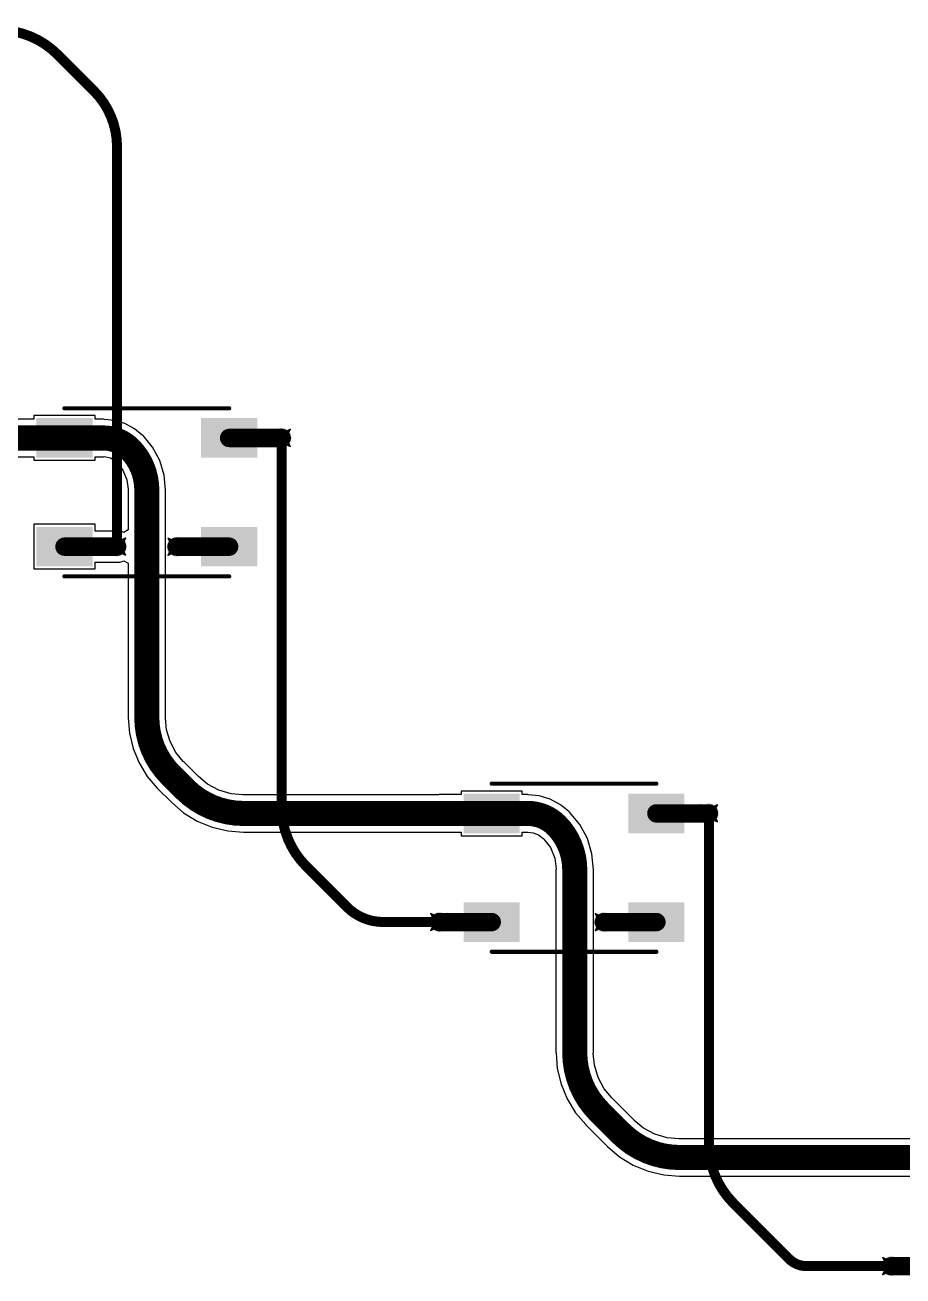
# Model space of a CAD drawing. Header units: inches. Extents: x -11 to 1110, y -7 to 455.
# Drawn here: x 624.76 to 651.42, y 94.42 to 132.4 of the extents above; entities that cross this region are included whole.
import ezdxf

# ---------------------------------------------------------------- set-up
doc = ezdxf.new("R2010")
doc.units = ezdxf.units.IN
for name, color, linetype in [('Bottom Layer', 5, 'Continuous'), ('Drill Drawing', 1, 'Continuous'), ('Top Layer', 1, 'Continuous'), ('Top Overlay', 2, 'Continuous'), ('Top Paste', 8, 'Continuous'), ('Top Solder', 216, 'Continuous'), ('Via Holes', 16, 'Continuous')]:
    doc.layers.add(name, color=color, linetype=linetype)

# ---------------------------------------------------------------- blocks, each defined once
blk = doc.blocks.new('WS2812B_B_W_51')
at = {"layer": 'Top Layer'}
for points in [[(-3.25, 2.15), (-1.75, 2.15), (-1.75, 1.15), (-3.25, 1.15)], [(3.25, 1.15), (1.75, 1.15), (1.75, 2.15), (3.25, 2.15)], [(-3.25, -1.15), (-1.75, -1.15), (-1.75, -2.15), (-3.25, -2.15)], [(1.75, -1.15), (3.25, -1.15), (3.25, -2.15), (1.75, -2.15)]]:
    blk.add_hatch(color=1, dxfattribs=at).paths.add_polyline_path(points)
at = {"layer": 'Top Paste'}
for points in [[(-3.25, 2.15), (-1.75, 2.15), (-1.75, 1.15), (-3.25, 1.15)], [(3.25, 1.15), (1.75, 1.15), (1.75, 2.15), (3.25, 2.15)], [(-3.25, -1.15), (-1.75, -1.15), (-1.75, -2.15), (-3.25, -2.15)], [(1.75, -1.15), (3.25, -1.15), (3.25, -2.15), (1.75, -2.15)]]:
    blk.add_hatch(color=8, dxfattribs=at).paths.add_polyline_path(points)
at = {"layer": 'Top Solder'}
for points in [[(-3.352, 2.252), (-1.648, 2.252), (-1.648, 1.048), (-3.352, 1.048)], [(3.352, 1.048), (1.648, 1.048), (1.648, 2.252), (3.352, 2.252)], [(-3.352, -1.048), (-1.648, -1.048), (-1.648, -2.252), (-3.352, -2.252)], [(1.648, -1.048), (3.352, -1.048), (3.352, -2.252), (1.648, -2.252)]]:
    blk.add_hatch(color=216, dxfattribs=at).paths.add_polyline_path(points)
at = {"layer": 'Top Overlay'}
for points in [[(-2.5, 2.551, 0.127, 0.127, 0), (2.5, 2.551, 0.127, 0.127, 0)], [(-3.556, 1.803, 0.254, 0.254, 0), (-3.429, 1.676, 0.254, 0.254, 0)], [(-3.556, 1.549, 0.254, 0.254, 0), (-3.556, 1.803, 0.254, 0.254, 0)], [(-3.556, 1.549, 0.254, 0.254, 0), (-3.429, 1.676, 0.254, 0.254, 0)], [(-2.5, -2.551, 0.127, 0.127, 0), (2.5, -2.551, 0.127, 0.127, 0)]]:
    blk.add_lwpolyline(points, format="xyseb", dxfattribs=at)
for points in [[(-2.532, 2.551, 0.0635, 0.0635, 1), (-2.468, 2.551, 0.0635, 0.0635, 1)], [(2.468, 2.551, 0.0635, 0.0635, 1), (2.532, 2.551, 0.0635, 0.0635, 1)], [(-3.619, 1.803, 0.127, 0.127, 1), (-3.493, 1.803, 0.127, 0.127, 1)], [(-3.619, 1.803, 0.127, 0.127, 1), (-3.493, 1.803, 0.127, 0.127, 1)], [(-3.619, 1.549, 0.127, 0.127, 1), (-3.493, 1.549, 0.127, 0.127, 1)], [(-3.619, 1.549, 0.127, 0.127, 1), (-3.493, 1.549, 0.127, 0.127, 1)], [(-3.493, 1.676, 0.127, 0.127, 1), (-3.365, 1.676, 0.127, 0.127, 1)], [(-3.493, 1.676, 0.127, 0.127, 1), (-3.365, 1.676, 0.127, 0.127, 1)], [(-2.532, -2.551, 0.0635, 0.0635, 1), (-2.468, -2.551, 0.0635, 0.0635, 1)], [(2.468, -2.551, 0.0635, 0.0635, 1), (2.532, -2.551, 0.0635, 0.0635, 1)]]:
    blk.add_lwpolyline(points, format="xyseb", close=True, dxfattribs=at)
blk = doc.blocks.new('WS2812B_B_W_60')
at = {"layer": 'Top Layer'}
for points in [[(-3.25, 2.15), (-1.75, 2.15), (-1.75, 1.15), (-3.25, 1.15)], [(3.25, 1.15), (1.75, 1.15), (1.75, 2.15), (3.25, 2.15)], [(-3.25, -1.15), (-1.75, -1.15), (-1.75, -2.15), (-3.25, -2.15)], [(1.75, -1.15), (3.25, -1.15), (3.25, -2.15), (1.75, -2.15)]]:
    blk.add_hatch(color=1, dxfattribs=at).paths.add_polyline_path(points)
at = {"layer": 'Top Paste'}
for points in [[(-3.25, 2.15), (-1.75, 2.15), (-1.75, 1.15), (-3.25, 1.15)], [(3.25, 1.15), (1.75, 1.15), (1.75, 2.15), (3.25, 2.15)], [(-3.25, -1.15), (-1.75, -1.15), (-1.75, -2.15), (-3.25, -2.15)], [(1.75, -1.15), (3.25, -1.15), (3.25, -2.15), (1.75, -2.15)]]:
    blk.add_hatch(color=8, dxfattribs=at).paths.add_polyline_path(points)
at = {"layer": 'Top Solder'}
for points in [[(-3.352, 2.252), (-1.648, 2.252), (-1.648, 1.048), (-3.352, 1.048)], [(3.352, 1.048), (1.648, 1.048), (1.648, 2.252), (3.352, 2.252)], [(-3.352, -1.048), (-1.648, -1.048), (-1.648, -2.252), (-3.352, -2.252)], [(1.648, -1.048), (3.352, -1.048), (3.352, -2.252), (1.648, -2.252)]]:
    blk.add_hatch(color=216, dxfattribs=at).paths.add_polyline_path(points)
at = {"layer": 'Top Overlay'}
for points in [[(-2.5, 2.551, 0.127, 0.127, 0), (2.5, 2.551, 0.127, 0.127, 0)], [(-3.556, 1.803, 0.254, 0.254, 0), (-3.429, 1.676, 0.254, 0.254, 0)], [(-3.556, 1.549, 0.254, 0.254, 0), (-3.556, 1.803, 0.254, 0.254, 0)], [(-3.556, 1.549, 0.254, 0.254, 0), (-3.429, 1.676, 0.254, 0.254, 0)], [(-2.5, -2.551, 0.127, 0.127, 0), (2.5, -2.551, 0.127, 0.127, 0)]]:
    blk.add_lwpolyline(points, format="xyseb", dxfattribs=at)
for points in [[(-2.532, 2.551, 0.0635, 0.0635, 1), (-2.468, 2.551, 0.0635, 0.0635, 1)], [(2.468, 2.551, 0.0635, 0.0635, 1), (2.532, 2.551, 0.0635, 0.0635, 1)], [(-3.619, 1.803, 0.127, 0.127, 1), (-3.493, 1.803, 0.127, 0.127, 1)], [(-3.619, 1.803, 0.127, 0.127, 1), (-3.493, 1.803, 0.127, 0.127, 1)], [(-3.619, 1.549, 0.127, 0.127, 1), (-3.493, 1.549, 0.127, 0.127, 1)], [(-3.619, 1.549, 0.127, 0.127, 1), (-3.493, 1.549, 0.127, 0.127, 1)], [(-3.493, 1.676, 0.127, 0.127, 1), (-3.365, 1.676, 0.127, 0.127, 1)], [(-3.493, 1.676, 0.127, 0.127, 1), (-3.365, 1.676, 0.127, 0.127, 1)], [(-2.532, -2.551, 0.0635, 0.0635, 1), (-2.468, -2.551, 0.0635, 0.0635, 1)], [(2.468, -2.551, 0.0635, 0.0635, 1), (2.532, -2.551, 0.0635, 0.0635, 1)]]:
    blk.add_lwpolyline(points, format="xyseb", close=True, dxfattribs=at)

msp = doc.modelspace()

# ---------------------------------------------------------------- hatches: boundary and pattern name
at = {"layer": 'Bottom Layer'}
h = msp.add_hatch(color=5, dxfattribs=at)
edge = h.paths.add_edge_path()
edge.add_arc((632.553, 119.865), 0.3, 0, 360)
h = msp.add_hatch(color=5, dxfattribs=at)
edge = h.paths.add_edge_path()
edge.add_arc((627.553, 116.565), 0.3, 0, 360)
h = msp.add_hatch(color=5, dxfattribs=at)
edge = h.paths.add_edge_path()
edge.add_arc((629.362, 116.558), 0.3, 0, 360)
h = msp.add_hatch(color=5, dxfattribs=at)
edge = h.paths.add_edge_path()
edge.add_arc((645.527, 108.467), 0.3, 0, 360)
h = msp.add_hatch(color=5, dxfattribs=at)
edge = h.paths.add_edge_path()
edge.add_arc((637.336, 105.167), 0.3, 0, 360)
h = msp.add_hatch(color=5, dxfattribs=at)
edge = h.paths.add_edge_path()
edge.add_arc((642.336, 105.161), 0.3, 0, 360)
h = msp.add_hatch(color=5, dxfattribs=at)
edge = h.paths.add_edge_path()
edge.add_arc((651.063, 94.72), 0.3, 0, 360)
at = {"layer": 'Top Layer'}
h = msp.add_hatch(color=1, dxfattribs=at)
edge = h.paths.add_edge_path()
edge.add_arc((632.553, 119.865), 0.3, 0, 360)
h = msp.add_hatch(color=1, dxfattribs=at)
edge = h.paths.add_edge_path()
edge.add_arc((627.553, 116.565), 0.3, 0, 360)
h = msp.add_hatch(color=1, dxfattribs=at)
edge = h.paths.add_edge_path()
edge.add_arc((629.362, 116.558), 0.3, 0, 360)
h = msp.add_hatch(color=1, dxfattribs=at)
edge = h.paths.add_edge_path()
edge.add_arc((645.527, 108.467), 0.3, 0, 360)
h = msp.add_hatch(color=1, dxfattribs=at)
edge = h.paths.add_edge_path()
edge.add_arc((637.336, 105.167), 0.3, 0, 360)
h = msp.add_hatch(color=1, dxfattribs=at)
edge = h.paths.add_edge_path()
edge.add_arc((642.336, 105.161), 0.3, 0, 360)
h = msp.add_hatch(color=1, dxfattribs=at)
edge = h.paths.add_edge_path()
edge.add_arc((651.063, 94.72), 0.3, 0, 360)
at = {"layer": 'Via Holes'}
h = msp.add_hatch(color=7, dxfattribs=at)
edge = h.paths.add_edge_path()
edge.add_arc((632.553, 119.865), 0.15, 0, 360)
h = msp.add_hatch(color=7, dxfattribs=at)
edge = h.paths.add_edge_path()
edge.add_arc((627.553, 116.565), 0.15, 0, 360)
h = msp.add_hatch(color=7, dxfattribs=at)
edge = h.paths.add_edge_path()
edge.add_arc((629.362, 116.558), 0.15, 0, 360)
h = msp.add_hatch(color=7, dxfattribs=at)
edge = h.paths.add_edge_path()
edge.add_arc((645.527, 108.467), 0.15, 0, 360)
h = msp.add_hatch(color=7, dxfattribs=at)
edge = h.paths.add_edge_path()
edge.add_arc((637.336, 105.167), 0.15, 0, 360)
h = msp.add_hatch(color=7, dxfattribs=at)
edge = h.paths.add_edge_path()
edge.add_arc((642.336, 105.161), 0.15, 0, 360)
h = msp.add_hatch(color=7, dxfattribs=at)
edge = h.paths.add_edge_path()
edge.add_arc((651.063, 94.72), 0.15, 0, 360)

# ---------------------------------------------------------------- linework, layer by layer
at = {"layer": 'Bottom Layer'}
for points in [[(623.951, 132.247, 0.305, 0.305, -0.198912), (625.747, 131.503, 0.305, 0.305, 0)], [(625.747, 131.503, 0.305, 0.305, 0), (626.849, 130.401, 0.305, 0.305, 0)], [(626.849, 130.401, 0.305, 0.305, -0.198912), (627.553, 128.702, 0.305, 0.305, 0)], [(627.553, 116.565, 0.305, 0.305, 0), (627.553, 128.702, 0.305, 0.305, 0)], [(632.553, 108.655, 0.305, 0.305, 0), (632.553, 119.865, 0.305, 0.305, 0)], [(633.297, 106.859, 0.305, 0.305, -0.198912), (632.553, 108.655, 0.305, 0.305, 0)], [(645.527, 98.424, 0.305, 0.305, 0), (645.527, 108.467, 0.305, 0.305, 0)], [(633.297, 106.859, 0.305, 0.305, 0), (634.533, 105.623, 0.305, 0.305, 0)], [(635.633, 105.167, 0.305, 0.305, -0.198912), (634.533, 105.623, 0.305, 0.305, 0)], [(635.633, 105.167, 0.305, 0.305, 0), (637.336, 105.167, 0.305, 0.305, 0)], [(646.271, 96.628, 0.305, 0.305, -0.198912), (645.527, 98.424, 0.305, 0.305, 0)], [(646.271, 96.628, 0.305, 0.305, 0), (647.962, 94.937, 0.305, 0.305, 0)], [(648.487, 94.72, 0.305, 0.305, -0.198912), (647.962, 94.937, 0.305, 0.305, 0)], [(648.487, 94.72, 0.305, 0.305, 0), (651.063, 94.72, 0.305, 0.305, 0)]]:
    msp.add_lwpolyline(points, format="xyseb", dxfattribs=at)
for points in [[(625.671, 131.503, 0.152, 0.152, 1), (625.823, 131.503, 0.152, 0.152, 1)], [(625.671, 131.503, 0.152, 0.152, 1), (625.823, 131.503, 0.152, 0.152, 1)], [(626.773, 130.401, 0.152, 0.152, 1), (626.926, 130.401, 0.152, 0.152, 1)], [(626.773, 130.401, 0.152, 0.152, 1), (626.926, 130.401, 0.152, 0.152, 1)], [(627.477, 128.702, 0.152, 0.152, 1), (627.629, 128.702, 0.152, 0.152, 1)], [(627.477, 128.702, 0.152, 0.152, 1), (627.629, 128.702, 0.152, 0.152, 1)], [(632.477, 119.865, 0.152, 0.152, 1), (632.629, 119.865, 0.152, 0.152, 1)], [(627.477, 116.565, 0.152, 0.152, 1), (627.629, 116.565, 0.152, 0.152, 1)], [(632.477, 108.655, 0.152, 0.152, 1), (632.629, 108.655, 0.152, 0.152, 1)], [(632.477, 108.655, 0.152, 0.152, 1), (632.629, 108.655, 0.152, 0.152, 1)], [(645.451, 108.467, 0.152, 0.152, 1), (645.603, 108.467, 0.152, 0.152, 1)], [(633.221, 106.859, 0.152, 0.152, 1), (633.373, 106.859, 0.152, 0.152, 1)], [(633.221, 106.859, 0.152, 0.152, 1), (633.373, 106.859, 0.152, 0.152, 1)], [(634.456, 105.623, 0.152, 0.152, 1), (634.609, 105.623, 0.152, 0.152, 1)], [(634.456, 105.623, 0.152, 0.152, 1), (634.609, 105.623, 0.152, 0.152, 1)], [(635.557, 105.167, 0.152, 0.152, 1), (635.71, 105.167, 0.152, 0.152, 1)], [(635.557, 105.167, 0.152, 0.152, 1), (635.71, 105.167, 0.152, 0.152, 1)], [(637.259, 105.167, 0.152, 0.152, 1), (637.412, 105.167, 0.152, 0.152, 1)], [(645.451, 98.424, 0.152, 0.152, 1), (645.603, 98.424, 0.152, 0.152, 1)], [(645.451, 98.424, 0.152, 0.152, 1), (645.603, 98.424, 0.152, 0.152, 1)], [(646.195, 96.628, 0.152, 0.152, 1), (646.347, 96.628, 0.152, 0.152, 1)], [(646.195, 96.628, 0.152, 0.152, 1), (646.347, 96.628, 0.152, 0.152, 1)], [(647.886, 94.937, 0.152, 0.152, 1), (648.038, 94.937, 0.152, 0.152, 1)], [(647.886, 94.937, 0.152, 0.152, 1), (648.038, 94.937, 0.152, 0.152, 1)], [(648.411, 94.72, 0.152, 0.152, 1), (648.564, 94.72, 0.152, 0.152, 1)], [(648.411, 94.72, 0.152, 0.152, 1), (648.564, 94.72, 0.152, 0.152, 1)], [(650.986, 94.72, 0.152, 0.152, 1), (651.139, 94.72, 0.152, 0.152, 1)]]:
    msp.add_lwpolyline(points, format="xyseb", close=True, dxfattribs=at)
at = {"layer": 'Drill Drawing'}
for points in [[(632.299, 120.119, 0.0508, 0.0508, 0), (632.553, 119.992, 0.0508, 0.0508, 0)], [(632.299, 120.119, 0.0508, 0.0508, 0), (632.426, 119.865, 0.0508, 0.0508, 0)], [(632.553, 119.992, 0.0508, 0.0508, 0), (632.807, 120.119, 0.0508, 0.0508, 0)], [(632.68, 119.865, 0.0508, 0.0508, 0), (632.807, 120.119, 0.0508, 0.0508, 0)], [(632.299, 119.611, 0.0508, 0.0508, 0), (632.426, 119.865, 0.0508, 0.0508, 0)], [(632.299, 119.611, 0.0508, 0.0508, 0), (632.553, 119.738, 0.0508, 0.0508, 0)], [(632.553, 119.738, 0.0508, 0.0508, 0), (632.807, 119.611, 0.0508, 0.0508, 0)], [(632.68, 119.865, 0.0508, 0.0508, 0), (632.807, 119.611, 0.0508, 0.0508, 0)], [(627.299, 116.819, 0.0508, 0.0508, 0), (627.553, 116.692, 0.0508, 0.0508, 0)], [(627.299, 116.819, 0.0508, 0.0508, 0), (627.426, 116.565, 0.0508, 0.0508, 0)], [(627.553, 116.692, 0.0508, 0.0508, 0), (627.807, 116.819, 0.0508, 0.0508, 0)], [(627.68, 116.565, 0.0508, 0.0508, 0), (627.807, 116.819, 0.0508, 0.0508, 0)], [(629.108, 116.812, 0.0508, 0.0508, 0), (629.362, 116.685, 0.0508, 0.0508, 0)], [(629.108, 116.812, 0.0508, 0.0508, 0), (629.235, 116.558, 0.0508, 0.0508, 0)], [(629.362, 116.685, 0.0508, 0.0508, 0), (629.616, 116.812, 0.0508, 0.0508, 0)], [(629.489, 116.558, 0.0508, 0.0508, 0), (629.616, 116.812, 0.0508, 0.0508, 0)], [(627.299, 116.311, 0.0508, 0.0508, 0), (627.426, 116.565, 0.0508, 0.0508, 0)], [(627.299, 116.311, 0.0508, 0.0508, 0), (627.553, 116.438, 0.0508, 0.0508, 0)], [(627.553, 116.438, 0.0508, 0.0508, 0), (627.807, 116.311, 0.0508, 0.0508, 0)], [(627.68, 116.565, 0.0508, 0.0508, 0), (627.807, 116.311, 0.0508, 0.0508, 0)], [(629.108, 116.304, 0.0508, 0.0508, 0), (629.235, 116.558, 0.0508, 0.0508, 0)], [(629.108, 116.304, 0.0508, 0.0508, 0), (629.362, 116.431, 0.0508, 0.0508, 0)], [(629.362, 116.431, 0.0508, 0.0508, 0), (629.616, 116.304, 0.0508, 0.0508, 0)], [(629.489, 116.558, 0.0508, 0.0508, 0), (629.616, 116.304, 0.0508, 0.0508, 0)], [(645.273, 108.721, 0.0508, 0.0508, 0), (645.527, 108.594, 0.0508, 0.0508, 0)], [(645.273, 108.721, 0.0508, 0.0508, 0), (645.4, 108.467, 0.0508, 0.0508, 0)], [(645.527, 108.594, 0.0508, 0.0508, 0), (645.781, 108.721, 0.0508, 0.0508, 0)], [(645.654, 108.467, 0.0508, 0.0508, 0), (645.781, 108.721, 0.0508, 0.0508, 0)], [(645.273, 108.213, 0.0508, 0.0508, 0), (645.4, 108.467, 0.0508, 0.0508, 0)], [(645.273, 108.213, 0.0508, 0.0508, 0), (645.527, 108.34, 0.0508, 0.0508, 0)], [(645.527, 108.34, 0.0508, 0.0508, 0), (645.781, 108.213, 0.0508, 0.0508, 0)], [(645.654, 108.467, 0.0508, 0.0508, 0), (645.781, 108.213, 0.0508, 0.0508, 0)], [(637.082, 105.421, 0.0508, 0.0508, 0), (637.336, 105.294, 0.0508, 0.0508, 0)], [(637.082, 105.421, 0.0508, 0.0508, 0), (637.209, 105.167, 0.0508, 0.0508, 0)], [(637.336, 105.294, 0.0508, 0.0508, 0), (637.59, 105.421, 0.0508, 0.0508, 0)], [(637.463, 105.167, 0.0508, 0.0508, 0), (637.59, 105.421, 0.0508, 0.0508, 0)], [(642.082, 105.415, 0.0508, 0.0508, 0), (642.336, 105.288, 0.0508, 0.0508, 0)], [(642.082, 105.415, 0.0508, 0.0508, 0), (642.209, 105.161, 0.0508, 0.0508, 0)], [(642.336, 105.288, 0.0508, 0.0508, 0), (642.59, 105.415, 0.0508, 0.0508, 0)], [(642.463, 105.161, 0.0508, 0.0508, 0), (642.59, 105.415, 0.0508, 0.0508, 0)], [(637.082, 104.913, 0.0508, 0.0508, 0), (637.209, 105.167, 0.0508, 0.0508, 0)], [(637.082, 104.913, 0.0508, 0.0508, 0), (637.336, 105.04, 0.0508, 0.0508, 0)], [(637.336, 105.04, 0.0508, 0.0508, 0), (637.59, 104.913, 0.0508, 0.0508, 0)], [(637.463, 105.167, 0.0508, 0.0508, 0), (637.59, 104.913, 0.0508, 0.0508, 0)], [(642.082, 104.907, 0.0508, 0.0508, 0), (642.209, 105.161, 0.0508, 0.0508, 0)], [(642.082, 104.907, 0.0508, 0.0508, 0), (642.336, 105.034, 0.0508, 0.0508, 0)], [(642.336, 105.034, 0.0508, 0.0508, 0), (642.59, 104.907, 0.0508, 0.0508, 0)], [(642.463, 105.161, 0.0508, 0.0508, 0), (642.59, 104.907, 0.0508, 0.0508, 0)], [(650.809, 94.974, 0.0508, 0.0508, 0), (651.063, 94.847, 0.0508, 0.0508, 0)], [(650.809, 94.974, 0.0508, 0.0508, 0), (650.936, 94.72, 0.0508, 0.0508, 0)], [(651.063, 94.847, 0.0508, 0.0508, 0), (651.317, 94.974, 0.0508, 0.0508, 0)], [(651.19, 94.72, 0.0508, 0.0508, 0), (651.317, 94.974, 0.0508, 0.0508, 0)], [(650.809, 94.466, 0.0508, 0.0508, 0), (650.936, 94.72, 0.0508, 0.0508, 0)], [(650.809, 94.466, 0.0508, 0.0508, 0), (651.063, 94.593, 0.0508, 0.0508, 0)], [(651.063, 94.593, 0.0508, 0.0508, 0), (651.317, 94.466, 0.0508, 0.0508, 0)], [(651.19, 94.72, 0.0508, 0.0508, 0), (651.317, 94.466, 0.0508, 0.0508, 0)]]:
    msp.add_lwpolyline(points, format="xyseb", dxfattribs=at)
for points in [[(632.286, 120.119, 0.0254, 0.0254, 1), (632.312, 120.119, 0.0254, 0.0254, 1)], [(632.286, 120.119, 0.0254, 0.0254, 1), (632.312, 120.119, 0.0254, 0.0254, 1)], [(632.54, 119.992, 0.0254, 0.0254, 1), (632.566, 119.992, 0.0254, 0.0254, 1)], [(632.54, 119.992, 0.0254, 0.0254, 1), (632.566, 119.992, 0.0254, 0.0254, 1)], [(632.794, 120.119, 0.0254, 0.0254, 1), (632.82, 120.119, 0.0254, 0.0254, 1)], [(632.794, 120.119, 0.0254, 0.0254, 1), (632.82, 120.119, 0.0254, 0.0254, 1)], [(632.286, 119.611, 0.0254, 0.0254, 1), (632.312, 119.611, 0.0254, 0.0254, 1)], [(632.286, 119.611, 0.0254, 0.0254, 1), (632.312, 119.611, 0.0254, 0.0254, 1)], [(632.413, 119.865, 0.0254, 0.0254, 1), (632.439, 119.865, 0.0254, 0.0254, 1)], [(632.413, 119.865, 0.0254, 0.0254, 1), (632.439, 119.865, 0.0254, 0.0254, 1)], [(632.54, 119.738, 0.0254, 0.0254, 1), (632.566, 119.738, 0.0254, 0.0254, 1)], [(632.54, 119.738, 0.0254, 0.0254, 1), (632.566, 119.738, 0.0254, 0.0254, 1)], [(632.667, 119.865, 0.0254, 0.0254, 1), (632.693, 119.865, 0.0254, 0.0254, 1)], [(632.667, 119.865, 0.0254, 0.0254, 1), (632.693, 119.865, 0.0254, 0.0254, 1)], [(632.794, 119.611, 0.0254, 0.0254, 1), (632.82, 119.611, 0.0254, 0.0254, 1)], [(632.794, 119.611, 0.0254, 0.0254, 1), (632.82, 119.611, 0.0254, 0.0254, 1)], [(627.286, 116.819, 0.0254, 0.0254, 1), (627.312, 116.819, 0.0254, 0.0254, 1)], [(627.286, 116.819, 0.0254, 0.0254, 1), (627.312, 116.819, 0.0254, 0.0254, 1)], [(627.54, 116.692, 0.0254, 0.0254, 1), (627.566, 116.692, 0.0254, 0.0254, 1)], [(627.54, 116.692, 0.0254, 0.0254, 1), (627.566, 116.692, 0.0254, 0.0254, 1)], [(627.794, 116.819, 0.0254, 0.0254, 1), (627.82, 116.819, 0.0254, 0.0254, 1)], [(627.794, 116.819, 0.0254, 0.0254, 1), (627.82, 116.819, 0.0254, 0.0254, 1)], [(629.095, 116.812, 0.0254, 0.0254, 1), (629.121, 116.812, 0.0254, 0.0254, 1)], [(629.095, 116.812, 0.0254, 0.0254, 1), (629.121, 116.812, 0.0254, 0.0254, 1)], [(629.349, 116.685, 0.0254, 0.0254, 1), (629.375, 116.685, 0.0254, 0.0254, 1)], [(629.349, 116.685, 0.0254, 0.0254, 1), (629.375, 116.685, 0.0254, 0.0254, 1)], [(629.603, 116.812, 0.0254, 0.0254, 1), (629.629, 116.812, 0.0254, 0.0254, 1)], [(629.603, 116.812, 0.0254, 0.0254, 1), (629.629, 116.812, 0.0254, 0.0254, 1)], [(627.286, 116.311, 0.0254, 0.0254, 1), (627.312, 116.311, 0.0254, 0.0254, 1)], [(627.286, 116.311, 0.0254, 0.0254, 1), (627.312, 116.311, 0.0254, 0.0254, 1)], [(627.413, 116.565, 0.0254, 0.0254, 1), (627.439, 116.565, 0.0254, 0.0254, 1)], [(627.413, 116.565, 0.0254, 0.0254, 1), (627.439, 116.565, 0.0254, 0.0254, 1)], [(627.54, 116.438, 0.0254, 0.0254, 1), (627.566, 116.438, 0.0254, 0.0254, 1)], [(627.54, 116.438, 0.0254, 0.0254, 1), (627.566, 116.438, 0.0254, 0.0254, 1)], [(627.667, 116.565, 0.0254, 0.0254, 1), (627.693, 116.565, 0.0254, 0.0254, 1)], [(627.667, 116.565, 0.0254, 0.0254, 1), (627.693, 116.565, 0.0254, 0.0254, 1)], [(627.794, 116.311, 0.0254, 0.0254, 1), (627.82, 116.311, 0.0254, 0.0254, 1)], [(627.794, 116.311, 0.0254, 0.0254, 1), (627.82, 116.311, 0.0254, 0.0254, 1)], [(629.095, 116.304, 0.0254, 0.0254, 1), (629.121, 116.304, 0.0254, 0.0254, 1)], [(629.095, 116.304, 0.0254, 0.0254, 1), (629.121, 116.304, 0.0254, 0.0254, 1)], [(629.222, 116.558, 0.0254, 0.0254, 1), (629.248, 116.558, 0.0254, 0.0254, 1)], [(629.222, 116.558, 0.0254, 0.0254, 1), (629.248, 116.558, 0.0254, 0.0254, 1)], [(629.349, 116.431, 0.0254, 0.0254, 1), (629.375, 116.431, 0.0254, 0.0254, 1)], [(629.349, 116.431, 0.0254, 0.0254, 1), (629.375, 116.431, 0.0254, 0.0254, 1)], [(629.476, 116.558, 0.0254, 0.0254, 1), (629.502, 116.558, 0.0254, 0.0254, 1)], [(629.476, 116.558, 0.0254, 0.0254, 1), (629.502, 116.558, 0.0254, 0.0254, 1)], [(629.603, 116.304, 0.0254, 0.0254, 1), (629.629, 116.304, 0.0254, 0.0254, 1)], [(629.603, 116.304, 0.0254, 0.0254, 1), (629.629, 116.304, 0.0254, 0.0254, 1)], [(645.26, 108.721, 0.0254, 0.0254, 1), (645.286, 108.721, 0.0254, 0.0254, 1)], [(645.26, 108.721, 0.0254, 0.0254, 1), (645.286, 108.721, 0.0254, 0.0254, 1)], [(645.768, 108.721, 0.0254, 0.0254, 1), (645.794, 108.721, 0.0254, 0.0254, 1)], [(645.768, 108.721, 0.0254, 0.0254, 1), (645.794, 108.721, 0.0254, 0.0254, 1)], [(645.387, 108.467, 0.0254, 0.0254, 1), (645.413, 108.467, 0.0254, 0.0254, 1)], [(645.387, 108.467, 0.0254, 0.0254, 1), (645.413, 108.467, 0.0254, 0.0254, 1)], [(645.514, 108.594, 0.0254, 0.0254, 1), (645.54, 108.594, 0.0254, 0.0254, 1)], [(645.514, 108.594, 0.0254, 0.0254, 1), (645.54, 108.594, 0.0254, 0.0254, 1)], [(645.514, 108.34, 0.0254, 0.0254, 1), (645.54, 108.34, 0.0254, 0.0254, 1)], [(645.514, 108.34, 0.0254, 0.0254, 1), (645.54, 108.34, 0.0254, 0.0254, 1)], [(645.641, 108.467, 0.0254, 0.0254, 1), (645.667, 108.467, 0.0254, 0.0254, 1)], [(645.641, 108.467, 0.0254, 0.0254, 1), (645.667, 108.467, 0.0254, 0.0254, 1)], [(645.26, 108.213, 0.0254, 0.0254, 1), (645.286, 108.213, 0.0254, 0.0254, 1)], [(645.26, 108.213, 0.0254, 0.0254, 1), (645.286, 108.213, 0.0254, 0.0254, 1)], [(645.768, 108.213, 0.0254, 0.0254, 1), (645.794, 108.213, 0.0254, 0.0254, 1)], [(645.768, 108.213, 0.0254, 0.0254, 1), (645.794, 108.213, 0.0254, 0.0254, 1)], [(637.069, 105.421, 0.0254, 0.0254, 1), (637.094, 105.421, 0.0254, 0.0254, 1)], [(637.069, 105.421, 0.0254, 0.0254, 1), (637.094, 105.421, 0.0254, 0.0254, 1)], [(637.323, 105.294, 0.0254, 0.0254, 1), (637.348, 105.294, 0.0254, 0.0254, 1)], [(637.323, 105.294, 0.0254, 0.0254, 1), (637.348, 105.294, 0.0254, 0.0254, 1)], [(637.577, 105.421, 0.0254, 0.0254, 1), (637.602, 105.421, 0.0254, 0.0254, 1)], [(637.577, 105.421, 0.0254, 0.0254, 1), (637.602, 105.421, 0.0254, 0.0254, 1)], [(642.069, 105.415, 0.0254, 0.0254, 1), (642.094, 105.415, 0.0254, 0.0254, 1)], [(642.069, 105.415, 0.0254, 0.0254, 1), (642.094, 105.415, 0.0254, 0.0254, 1)], [(642.323, 105.288, 0.0254, 0.0254, 1), (642.348, 105.288, 0.0254, 0.0254, 1)], [(642.323, 105.288, 0.0254, 0.0254, 1), (642.348, 105.288, 0.0254, 0.0254, 1)], [(642.577, 105.415, 0.0254, 0.0254, 1), (642.602, 105.415, 0.0254, 0.0254, 1)], [(642.577, 105.415, 0.0254, 0.0254, 1), (642.602, 105.415, 0.0254, 0.0254, 1)], [(637.069, 104.913, 0.0254, 0.0254, 1), (637.094, 104.913, 0.0254, 0.0254, 1)], [(637.069, 104.913, 0.0254, 0.0254, 1), (637.094, 104.913, 0.0254, 0.0254, 1)], [(637.196, 105.167, 0.0254, 0.0254, 1), (637.221, 105.167, 0.0254, 0.0254, 1)], [(637.196, 105.167, 0.0254, 0.0254, 1), (637.221, 105.167, 0.0254, 0.0254, 1)], [(637.323, 105.04, 0.0254, 0.0254, 1), (637.348, 105.04, 0.0254, 0.0254, 1)], [(637.323, 105.04, 0.0254, 0.0254, 1), (637.348, 105.04, 0.0254, 0.0254, 1)], [(637.45, 105.167, 0.0254, 0.0254, 1), (637.475, 105.167, 0.0254, 0.0254, 1)], [(637.45, 105.167, 0.0254, 0.0254, 1), (637.475, 105.167, 0.0254, 0.0254, 1)], [(637.577, 104.913, 0.0254, 0.0254, 1), (637.602, 104.913, 0.0254, 0.0254, 1)], [(637.577, 104.913, 0.0254, 0.0254, 1), (637.602, 104.913, 0.0254, 0.0254, 1)], [(642.069, 104.907, 0.0254, 0.0254, 1), (642.094, 104.907, 0.0254, 0.0254, 1)], [(642.069, 104.907, 0.0254, 0.0254, 1), (642.094, 104.907, 0.0254, 0.0254, 1)], [(642.196, 105.161, 0.0254, 0.0254, 1), (642.221, 105.161, 0.0254, 0.0254, 1)], [(642.196, 105.161, 0.0254, 0.0254, 1), (642.221, 105.161, 0.0254, 0.0254, 1)], [(642.323, 105.034, 0.0254, 0.0254, 1), (642.348, 105.034, 0.0254, 0.0254, 1)], [(642.323, 105.034, 0.0254, 0.0254, 1), (642.348, 105.034, 0.0254, 0.0254, 1)], [(642.45, 105.161, 0.0254, 0.0254, 1), (642.475, 105.161, 0.0254, 0.0254, 1)], [(642.45, 105.161, 0.0254, 0.0254, 1), (642.475, 105.161, 0.0254, 0.0254, 1)], [(642.577, 104.907, 0.0254, 0.0254, 1), (642.602, 104.907, 0.0254, 0.0254, 1)], [(642.577, 104.907, 0.0254, 0.0254, 1), (642.602, 104.907, 0.0254, 0.0254, 1)], [(650.796, 94.974, 0.0254, 0.0254, 1), (650.821, 94.974, 0.0254, 0.0254, 1)], [(650.796, 94.974, 0.0254, 0.0254, 1), (650.821, 94.974, 0.0254, 0.0254, 1)], [(651.304, 94.974, 0.0254, 0.0254, 1), (651.329, 94.974, 0.0254, 0.0254, 1)], [(651.304, 94.974, 0.0254, 0.0254, 1), (651.329, 94.974, 0.0254, 0.0254, 1)], [(650.923, 94.72, 0.0254, 0.0254, 1), (650.948, 94.72, 0.0254, 0.0254, 1)], [(650.923, 94.72, 0.0254, 0.0254, 1), (650.948, 94.72, 0.0254, 0.0254, 1)], [(651.05, 94.847, 0.0254, 0.0254, 1), (651.075, 94.847, 0.0254, 0.0254, 1)], [(651.05, 94.847, 0.0254, 0.0254, 1), (651.075, 94.847, 0.0254, 0.0254, 1)], [(651.05, 94.593, 0.0254, 0.0254, 1), (651.075, 94.593, 0.0254, 0.0254, 1)], [(651.05, 94.593, 0.0254, 0.0254, 1), (651.075, 94.593, 0.0254, 0.0254, 1)], [(651.177, 94.72, 0.0254, 0.0254, 1), (651.202, 94.72, 0.0254, 0.0254, 1)], [(651.177, 94.72, 0.0254, 0.0254, 1), (651.202, 94.72, 0.0254, 0.0254, 1)], [(650.796, 94.466, 0.0254, 0.0254, 1), (650.821, 94.466, 0.0254, 0.0254, 1)], [(650.796, 94.466, 0.0254, 0.0254, 1), (650.821, 94.466, 0.0254, 0.0254, 1)], [(651.304, 94.466, 0.0254, 0.0254, 1), (651.329, 94.466, 0.0254, 0.0254, 1)], [(651.304, 94.466, 0.0254, 0.0254, 1), (651.329, 94.466, 0.0254, 0.0254, 1)]]:
    msp.add_lwpolyline(points, format="xyseb", close=True, dxfattribs=at)
at = {"layer": 'Top Layer'}
for p, q in [((625.03, 120.431), (624.362, 120.431)), ((626.885, 120.54), (625.03, 120.54)), ((625.03, 120.54), (625.03, 120.431)), ((626.885, 120.431), (626.885, 120.54)), ((627.144, 120.431), (626.885, 120.431)), ((627.172, 120.426), (627.144, 120.431)), ((627.474, 120.396), (627.172, 120.426)), ((627.791, 120.3), (627.474, 120.396)), ((628.083, 120.144), (627.791, 120.3)), ((628.318, 119.951), (628.083, 120.144)), ((628.342, 119.935), (628.318, 119.951)), ((628.633, 119.581), (628.342, 119.936)), ((628.342, 119.936), (628.342, 119.935)), ((624.379, 119.292), (625.03, 119.292)), ((625.03, 119.292), (625.03, 119.184)), ((626.885, 119.184), (626.885, 119.292)), ((626.885, 119.292), (627.144, 119.292)), ((627.144, 119.292), (627.167, 119.297)), ((627.167, 119.297), (627.359, 119.258)), ((627.359, 119.258), (627.523, 119.149)), ((628.849, 119.176), (628.633, 119.581)), ((625.03, 119.184), (626.885, 119.184)), ((627.523, 119.149), (627.536, 119.13)), ((627.536, 119.13), (627.558, 119.115)), ((627.558, 119.115), (627.734, 118.885)), ((627.734, 118.885), (627.855, 118.593)), ((628.983, 118.737), (628.849, 119.176)), ((627.855, 118.593), (627.893, 118.306)), ((629.028, 118.28), (628.983, 118.737)), ((627.893, 118.306), (627.888, 118.28)), ((627.888, 118.28), (627.888, 117.072)), ((629.027, 111.379), (629.027, 118.28)), ((629.027, 118.28), (629.028, 118.28)), ((626.885, 117.24), (625.03, 117.24)), ((625.03, 117.24), (625.03, 115.884)), ((626.885, 117.028), (626.885, 117.24)), ((627.422, 117.028), (626.885, 117.028)), ((627.458, 117.043), (627.422, 117.028)), ((627.648, 117.043), (627.458, 117.043)), ((627.761, 116.996), (627.648, 117.043)), ((627.888, 117.072), (627.761, 116.996)), ((625.03, 115.884), (626.885, 115.884)), ((626.885, 115.884), (626.885, 116.096)), ((626.885, 116.096), (627.438, 116.096)), ((627.438, 116.096), (627.458, 116.087)), ((627.458, 116.087), (627.648, 116.087)), ((627.648, 116.087), (627.761, 116.134)), ((627.761, 116.134), (627.888, 116.058)), ((627.888, 116.058), (627.888, 111.379)), ((627.888, 111.379), (627.89, 111.366)), ((627.89, 111.366), (627.927, 110.902)), ((629.022, 111.354), (629.027, 111.379)), ((629.057, 111.005), (629.022, 111.354)), ((627.927, 110.902), (628.038, 110.437)), ((629.166, 110.646), (629.057, 111.005)), ((629.343, 110.314), (629.166, 110.646)), ((628.038, 110.437), (628.221, 109.996)), ((629.565, 110.044), (629.343, 110.314)), ((628.221, 109.996), (628.471, 109.588)), ((629.586, 110.029), (629.565, 110.044)), ((630.008, 109.607), (629.586, 110.029)), ((628.471, 109.588), (628.773, 109.234)), ((630.023, 109.585), (630.008, 109.607)), ((630.302, 109.356), (630.023, 109.585)), ((628.773, 109.234), (628.781, 109.224)), ((628.781, 109.224), (629.202, 108.802)), ((630.644, 109.173), (630.302, 109.356)), ((631.015, 109.061), (630.644, 109.173)), ((631.375, 109.025), (631.015, 109.061)), ((631.401, 109.03), (631.375, 109.025)), ((637.319, 109.03), (631.401, 109.03)), ((637.336, 109.034), (637.319, 109.03)), ((638.003, 109.034), (637.336, 109.034)), ((639.859, 109.142), (638.003, 109.142)), ((638.003, 109.142), (638.003, 109.034)), ((639.859, 109.034), (639.859, 109.142)), ((640.02, 109.034), (639.859, 109.034)), ((640.042, 109.029), (640.02, 109.034)), ((640.371, 108.997), (640.042, 109.029)), ((629.202, 108.802), (629.212, 108.795)), ((629.212, 108.795), (629.574, 108.486)), ((640.709, 108.894), (640.371, 108.997)), ((641.021, 108.728), (640.709, 108.894)), ((641.277, 108.518), (641.021, 108.728)), ((629.574, 108.486), (629.99, 108.231)), ((641.296, 108.505), (641.277, 108.518)), ((641.605, 108.13), (641.296, 108.506)), ((641.296, 108.506), (641.296, 108.505)), ((629.99, 108.231), (630.441, 108.044)), ((630.441, 108.044), (630.915, 107.93)), ((630.915, 107.93), (631.39, 107.893)), ((631.39, 107.893), (631.401, 107.891)), ((631.401, 107.891), (637.336, 107.891)), ((637.336, 107.891), (637.353, 107.894)), ((637.353, 107.894), (638.003, 107.894)), ((638.003, 107.894), (638.003, 107.786)), ((639.859, 107.786), (639.859, 107.894)), ((639.859, 107.894), (640.02, 107.894)), ((640.02, 107.894), (640.032, 107.897)), ((640.032, 107.897), (640.193, 107.875)), ((640.193, 107.875), (640.354, 107.809)), ((641.834, 107.702), (641.605, 108.13)), ((638.003, 107.786), (639.859, 107.786)), ((640.354, 107.809), (640.483, 107.71)), ((640.483, 107.71), (640.49, 107.7)), ((640.49, 107.7), (640.515, 107.683)), ((640.515, 107.683), (640.711, 107.427)), ((641.975, 107.237), (641.834, 107.702)), ((640.711, 107.427), (640.846, 107.102)), ((642.022, 106.753), (641.975, 107.237)), ((640.846, 107.102), (640.888, 106.783)), ((640.888, 106.783), (640.882, 106.753)), ((640.882, 106.753), (640.882, 101.204)), ((642.021, 101.204), (642.021, 106.753)), ((642.021, 106.753), (642.022, 106.753)), ((640.882, 101.204), (640.884, 101.193)), ((640.884, 101.193), (640.921, 100.718)), ((642.016, 101.178), (642.021, 101.204)), ((642.052, 100.818), (642.016, 101.178)), ((640.921, 100.718), (641.035, 100.244)), ((642.164, 100.447), (642.052, 100.818)), ((642.347, 100.105), (642.164, 100.447)), ((641.035, 100.244), (641.222, 99.793)), ((642.576, 99.826), (642.347, 100.105)), ((641.222, 99.793), (641.477, 99.377)), ((642.598, 99.811), (642.576, 99.826)), ((643.246, 99.163), (642.598, 99.811)), ((641.477, 99.377), (641.786, 99.015)), ((643.261, 99.141), (643.246, 99.163)), ((643.541, 98.912), (643.261, 99.141)), ((641.786, 99.015), (641.793, 99.005)), ((641.793, 99.005), (642.441, 98.357)), ((643.883, 98.729), (643.541, 98.912)), ((644.254, 98.616), (643.883, 98.729)), ((644.613, 98.581), (644.254, 98.616)), ((644.64, 98.586), (644.613, 98.581)), ((651.73, 98.586), (644.64, 98.586)), ((642.441, 98.357), (642.45, 98.351)), ((642.45, 98.351), (642.813, 98.042)), ((642.813, 98.042), (643.228, 97.787)), ((643.228, 97.787), (643.679, 97.6)), ((643.679, 97.6), (644.153, 97.486)), ((644.153, 97.486), (644.628, 97.449)), ((644.628, 97.449), (644.64, 97.447)), ((644.64, 97.447), (651.73, 97.447))]:
    msp.add_line(p, q, dxfattribs=at)
for points in [[(624.362, 119.862, 0.762, 0.762, 0), (625.957, 119.862, 0.762, 0.762, 0)], [(625.957, 119.862, 0.762, 0.762, 0), (627.144, 119.862, 0.762, 0.762, 0)], [(627.144, 119.862, 0.762, 0.762, -0.198912), (627.939, 119.532, 0.762, 0.762, 0)], [(630.957, 119.862, 0.559, 0.559, 0), (632.553, 119.862, 0.559, 0.559, 0)], [(627.939, 119.532, 0.762, 0.762, -0.198912), (628.457, 118.28, 0.762, 0.762, 0)], [(628.457, 111.379, 0.762, 0.762, 0), (628.457, 118.28, 0.762, 0.762, 0)], [(625.957, 116.562, 0.559, 0.559, 0), (627.553, 116.562, 0.559, 0.559, 0)], [(629.362, 116.562, 0.559, 0.559, 0), (630.957, 116.562, 0.559, 0.559, 0)], [(629.183, 109.626, 0.762, 0.762, -0.198912), (628.457, 111.379, 0.762, 0.762, 0)], [(629.183, 109.626, 0.762, 0.762, 0), (629.605, 109.205, 0.762, 0.762, 0)], [(631.401, 108.461, 0.762, 0.762, -0.198912), (629.605, 109.205, 0.762, 0.762, 0)], [(631.401, 108.461, 0.762, 0.762, 0), (637.336, 108.461, 0.762, 0.762, 0)], [(637.336, 108.464, 0.762, 0.762, 0), (638.931, 108.464, 0.762, 0.762, 0)], [(638.931, 108.464, 0.762, 0.762, 0), (640.02, 108.464, 0.762, 0.762, 0)], [(640.02, 108.464, 0.762, 0.762, -0.198912), (640.893, 108.102, 0.762, 0.762, 0)], [(643.931, 108.464, 0.559, 0.559, 0), (645.527, 108.464, 0.559, 0.559, 0)], [(640.893, 108.102, 0.762, 0.762, -0.198912), (641.452, 106.753, 0.762, 0.762, 0)], [(641.452, 101.204, 0.762, 0.762, 0), (641.452, 106.753, 0.762, 0.762, 0)], [(637.336, 105.164, 0.559, 0.559, 0), (638.931, 105.164, 0.559, 0.559, 0)], [(642.336, 105.164, 0.559, 0.559, 0), (643.931, 105.164, 0.559, 0.559, 0)], [(642.196, 99.408, 0.762, 0.762, -0.198912), (641.452, 101.204, 0.762, 0.762, 0)], [(642.196, 99.408, 0.762, 0.762, 0), (642.844, 98.76, 0.762, 0.762, 0)], [(644.64, 98.016, 0.762, 0.762, -0.198912), (642.844, 98.76, 0.762, 0.762, 0)], [(644.64, 98.016, 0.762, 0.762, 0), (652.658, 98.016, 0.762, 0.762, 0)], [(651.063, 94.716, 0.559, 0.559, 0), (652.658, 94.716, 0.559, 0.559, 0)]]:
    msp.add_lwpolyline(points, format="xyseb", dxfattribs=at)
for points in [[(625.767, 119.862, 0.381, 0.381, 1), (626.148, 119.862, 0.381, 0.381, 1)], [(625.767, 119.862, 0.381, 0.381, 1), (626.148, 119.862, 0.381, 0.381, 1)], [(626.953, 119.862, 0.381, 0.381, 1), (627.334, 119.862, 0.381, 0.381, 1)], [(626.953, 119.862, 0.381, 0.381, 1), (627.334, 119.862, 0.381, 0.381, 1)], [(630.818, 119.862, 0.279, 0.279, 1), (631.097, 119.862, 0.279, 0.279, 1)], [(632.413, 119.862, 0.279, 0.279, 1), (632.693, 119.862, 0.279, 0.279, 1)], [(627.748, 119.532, 0.381, 0.381, 1), (628.129, 119.532, 0.381, 0.381, 1)], [(627.748, 119.532, 0.381, 0.381, 1), (628.129, 119.532, 0.381, 0.381, 1)], [(628.267, 118.28, 0.381, 0.381, 1), (628.648, 118.28, 0.381, 0.381, 1)], [(628.267, 118.28, 0.381, 0.381, 1), (628.648, 118.28, 0.381, 0.381, 1)], [(625.818, 116.562, 0.279, 0.279, 1), (626.097, 116.562, 0.279, 0.279, 1)], [(627.413, 116.562, 0.279, 0.279, 1), (627.693, 116.562, 0.279, 0.279, 1)], [(629.222, 116.562, 0.279, 0.279, 1), (629.502, 116.562, 0.279, 0.279, 1)], [(630.818, 116.562, 0.279, 0.279, 1), (631.097, 116.562, 0.279, 0.279, 1)], [(628.267, 111.379, 0.381, 0.381, 1), (628.648, 111.379, 0.381, 0.381, 1)], [(628.267, 111.379, 0.381, 0.381, 1), (628.648, 111.379, 0.381, 0.381, 1)], [(628.993, 109.626, 0.381, 0.381, 1), (629.374, 109.626, 0.381, 0.381, 1)], [(628.993, 109.626, 0.381, 0.381, 1), (629.374, 109.626, 0.381, 0.381, 1)], [(629.415, 109.205, 0.381, 0.381, 1), (629.796, 109.205, 0.381, 0.381, 1)], [(629.415, 109.205, 0.381, 0.381, 1), (629.796, 109.205, 0.381, 0.381, 1)], [(631.211, 108.461, 0.381, 0.381, 1), (631.592, 108.461, 0.381, 0.381, 1)], [(631.211, 108.461, 0.381, 0.381, 1), (631.592, 108.461, 0.381, 0.381, 1)], [(637.145, 108.464, 0.381, 0.381, 1), (637.526, 108.464, 0.381, 0.381, 1)], [(637.145, 108.461, 0.381, 0.381, 1), (637.526, 108.461, 0.381, 0.381, 1)], [(638.741, 108.464, 0.381, 0.381, 1), (639.122, 108.464, 0.381, 0.381, 1)], [(638.741, 108.464, 0.381, 0.381, 1), (639.122, 108.464, 0.381, 0.381, 1)], [(639.829, 108.464, 0.381, 0.381, 1), (640.21, 108.464, 0.381, 0.381, 1)], [(639.829, 108.464, 0.381, 0.381, 1), (640.21, 108.464, 0.381, 0.381, 1)], [(643.791, 108.464, 0.279, 0.279, 1), (644.071, 108.464, 0.279, 0.279, 1)], [(645.387, 108.464, 0.279, 0.279, 1), (645.667, 108.464, 0.279, 0.279, 1)], [(640.702, 108.102, 0.381, 0.381, 1), (641.083, 108.102, 0.381, 0.381, 1)], [(640.702, 108.102, 0.381, 0.381, 1), (641.083, 108.102, 0.381, 0.381, 1)], [(641.261, 106.753, 0.381, 0.381, 1), (641.642, 106.753, 0.381, 0.381, 1)], [(641.261, 106.753, 0.381, 0.381, 1), (641.642, 106.753, 0.381, 0.381, 1)], [(637.196, 105.164, 0.279, 0.279, 1), (637.475, 105.164, 0.279, 0.279, 1)], [(638.791, 105.164, 0.279, 0.279, 1), (639.071, 105.164, 0.279, 0.279, 1)], [(642.196, 105.164, 0.279, 0.279, 1), (642.475, 105.164, 0.279, 0.279, 1)], [(643.791, 105.164, 0.279, 0.279, 1), (644.071, 105.164, 0.279, 0.279, 1)], [(641.261, 101.204, 0.381, 0.381, 1), (641.642, 101.204, 0.381, 0.381, 1)], [(641.261, 101.204, 0.381, 0.381, 1), (641.642, 101.204, 0.381, 0.381, 1)], [(642.005, 99.408, 0.381, 0.381, 1), (642.386, 99.408, 0.381, 0.381, 1)], [(642.005, 99.408, 0.381, 0.381, 1), (642.386, 99.408, 0.381, 0.381, 1)], [(642.653, 98.76, 0.381, 0.381, 1), (643.034, 98.76, 0.381, 0.381, 1)], [(642.653, 98.76, 0.381, 0.381, 1), (643.034, 98.76, 0.381, 0.381, 1)], [(644.449, 98.016, 0.381, 0.381, 1), (644.83, 98.016, 0.381, 0.381, 1)], [(644.449, 98.016, 0.381, 0.381, 1), (644.83, 98.016, 0.381, 0.381, 1)], [(650.923, 94.716, 0.279, 0.279, 1), (651.202, 94.716, 0.279, 0.279, 1)]]:
    msp.add_lwpolyline(points, format="xyseb", close=True, dxfattribs=at)

# ---------------------------------------------------------------- block references
for name, p in [('WS2812B_B_W_51', (628.457, 118.212)), ('WS2812B_B_W_60', (641.431, 106.814))]:
    msp.add_blockref(name, p)

doc.saveas('drawing.dxf')
